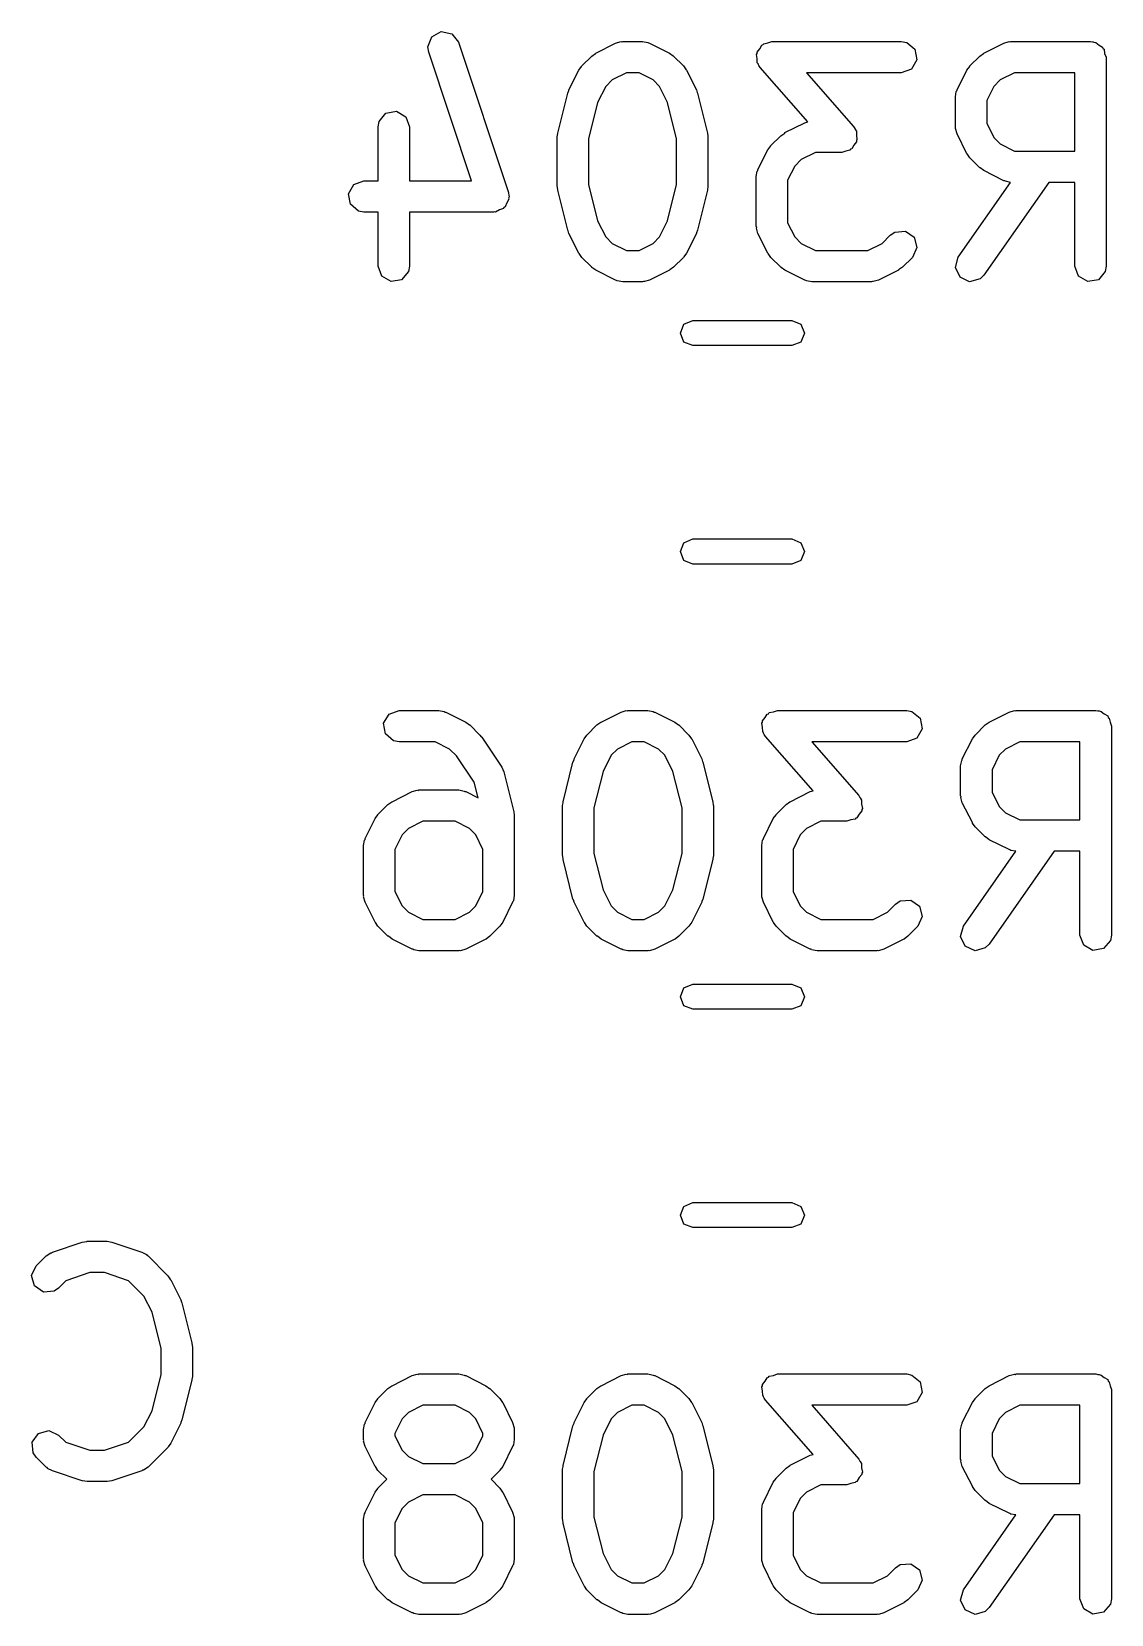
# Model space of a CAD drawing. Extents: x 109 to 192, y -153 to -42.
# Drawn here: x 182.78 to 187.95, y -111.65 to -104.08 of the extents above; entities that cross this region are included whole.
import ezdxf

# ---------------------------------------------------------------- set-up
doc = ezdxf.new("R2010")
doc.units = 0
doc.layers.add('BLACK', color=7, linetype='CONTINUOUS')

msp = doc.modelspace()

# ---------------------------------------------------------------- linework, layer by layer
at = {"layer": 'BLACK', "linetype": 'CONTINUOUS'}
for p, q in [((184.677, -104.152), (184.696, -104.105)), ((184.696, -104.105), (184.741, -104.08)), ((184.741, -104.08), (184.791, -104.09)), ((184.791, -104.09), (184.823, -104.131)), ((184.681, -104.178), (184.677, -104.152)), ((184.886, -104.794), (184.681, -104.178)), ((184.823, -104.131), (185.061, -104.845)), ((185.461, -104.197), (185.479, -104.184)), ((185.479, -104.184), (185.48, -104.183)), ((185.48, -104.183), (185.575, -104.135)), ((185.575, -104.135), (185.6, -104.127)), ((185.6, -104.127), (185.605, -104.129)), ((185.605, -104.129), (185.609, -104.127)), ((185.609, -104.127), (185.704, -104.127)), ((185.704, -104.127), (185.73, -104.132)), ((185.73, -104.132), (185.733, -104.134)), ((185.733, -104.134), (185.738, -104.135)), ((185.738, -104.135), (185.833, -104.183)), ((185.833, -104.183), (185.851, -104.196)), ((186.249, -104.189), (186.252, -104.184)), ((186.253, -104.209), (186.249, -104.189)), ((186.252, -104.178), (186.265, -104.162)), ((186.252, -104.184), (186.252, -104.178)), ((186.265, -104.162), (186.275, -104.145)), ((186.275, -104.145), (186.281, -104.142)), ((186.281, -104.142), (186.284, -104.138)), ((186.284, -104.138), (186.304, -104.134)), ((186.304, -104.134), (186.323, -104.127)), ((186.323, -104.127), (186.942, -104.127)), ((186.942, -104.127), (186.968, -104.132)), ((186.968, -104.132), (187.007, -104.164)), ((187.007, -104.164), (187.016, -104.215)), ((187.318, -104.197), (187.336, -104.184)), ((187.336, -104.184), (187.337, -104.183)), ((187.337, -104.183), (187.433, -104.135)), ((187.433, -104.135), (187.458, -104.127)), ((187.458, -104.127), (187.462, -104.129)), ((187.462, -104.129), (187.466, -104.127)), ((187.466, -104.127), (187.847, -104.127)), ((187.847, -104.127), (187.857, -104.129)), ((187.857, -104.129), (187.86, -104.128)), ((187.86, -104.128), (187.863, -104.13)), ((187.863, -104.13), (187.873, -104.132)), ((187.873, -104.132), (187.888, -104.144)), ((187.888, -104.144), (187.905, -104.154)), ((187.905, -104.154), (187.907, -104.16)), ((187.907, -104.16), (187.912, -104.164)), ((187.912, -104.164), (187.915, -104.184)), ((187.915, -104.184), (187.922, -104.202)), ((185.351, -104.359), (185.399, -104.264)), ((185.399, -104.264), (185.412, -104.246)), ((185.412, -104.246), (185.413, -104.244)), ((185.413, -104.244), (185.461, -104.197)), ((185.851, -104.196), (185.852, -104.197)), ((185.852, -104.197), (185.9, -104.244)), ((185.9, -104.244), (185.913, -104.263)), ((185.913, -104.263), (185.914, -104.264)), ((185.914, -104.264), (185.962, -104.359)), ((186.253, -104.229), (186.253, -104.209)), ((186.258, -104.236), (186.253, -104.229)), ((186.258, -104.239), (186.258, -104.236)), ((186.261, -104.242), (186.258, -104.239)), ((186.267, -104.251), (186.261, -104.242)), ((186.495, -104.512), (186.267, -104.251)), ((186.991, -104.259), (186.942, -104.277)), ((187.016, -104.215), (186.991, -104.259)), ((187.209, -104.359), (187.256, -104.264)), ((187.256, -104.264), (187.27, -104.246)), ((187.27, -104.244), (187.318, -104.197)), ((187.27, -104.246), (187.27, -104.244)), ((187.922, -104.202), (187.922, -105.202)), ((185.528, -104.342), (185.489, -104.419)), ((185.558, -104.311), (185.528, -104.342)), ((185.627, -104.277), (185.558, -104.311)), ((185.687, -104.277), (185.627, -104.277)), ((185.755, -104.311), (185.687, -104.277)), ((185.785, -104.342), (185.755, -104.311)), ((185.824, -104.419), (185.785, -104.342)), ((186.942, -104.277), (186.489, -104.277)), ((186.489, -104.277), (186.713, -104.534)), ((187.385, -104.342), (187.351, -104.41)), ((187.415, -104.311), (187.385, -104.342)), ((187.484, -104.277), (187.415, -104.311)), ((187.772, -104.277), (187.484, -104.277)), ((187.772, -104.651), (187.772, -104.277)), ((185.298, -104.565), (185.346, -104.374)), ((185.346, -104.374), (185.351, -104.362)), ((185.351, -104.362), (185.351, -104.359)), ((185.962, -104.359), (185.965, -104.371)), ((185.965, -104.371), (185.967, -104.374)), ((185.967, -104.374), (186.015, -104.565)), ((187.201, -104.392), (187.205, -104.367)), ((187.201, -104.535), (187.201, -104.392)), ((187.205, -104.367), (187.208, -104.363)), ((187.208, -104.363), (187.209, -104.359)), ((187.351, -104.41), (187.351, -104.518)), ((184.443, -104.51), (184.476, -104.47)), ((184.476, -104.47), (184.527, -104.461)), ((184.527, -104.461), (184.571, -104.487)), ((184.571, -104.487), (184.589, -104.535)), ((185.489, -104.419), (185.446, -104.592)), ((185.867, -104.592), (185.824, -104.419)), ((184.439, -104.535), (184.443, -104.51)), ((184.439, -104.794), (184.439, -104.535)), ((184.589, -104.535), (184.589, -104.794)), ((185.296, -104.583), (185.298, -104.568)), ((185.298, -104.568), (185.298, -104.565)), ((186.015, -104.565), (186.016, -104.58)), ((186.365, -104.578), (186.384, -104.565)), ((186.384, -104.565), (186.385, -104.563)), ((186.385, -104.563), (186.48, -104.516)), ((186.48, -104.516), (186.495, -104.512)), ((186.713, -104.534), (186.719, -104.543)), ((186.719, -104.543), (186.722, -104.545)), ((186.722, -104.545), (186.722, -104.548)), ((186.722, -104.548), (186.727, -104.556)), ((186.727, -104.556), (186.727, -104.576)), ((187.202, -104.54), (187.201, -104.535)), ((187.201, -104.544), (187.202, -104.54)), ((187.209, -104.569), (187.201, -104.544)), ((187.256, -104.664), (187.209, -104.569)), ((187.351, -104.518), (187.385, -104.586)), ((185.296, -104.821), (185.296, -104.583)), ((185.446, -104.592), (185.446, -104.812)), ((185.867, -104.812), (185.867, -104.592)), ((186.016, -104.58), (186.017, -104.583)), ((186.017, -104.583), (186.017, -104.821)), ((186.256, -104.74), (186.304, -104.645)), ((186.304, -104.645), (186.317, -104.627)), ((186.317, -104.627), (186.318, -104.625)), ((186.318, -104.625), (186.365, -104.578)), ((186.699, -104.642), (186.695, -104.647)), ((186.705, -104.64), (186.699, -104.642)), ((186.715, -104.623), (186.705, -104.64)), ((186.728, -104.607), (186.715, -104.623)), ((186.727, -104.576), (186.73, -104.596)), ((186.73, -104.596), (186.727, -104.601)), ((186.727, -104.601), (186.728, -104.607)), ((187.385, -104.586), (187.415, -104.617)), ((187.415, -104.617), (187.484, -104.651)), ((186.463, -104.692), (186.433, -104.723)), ((186.531, -104.658), (186.463, -104.692)), ((186.657, -104.658), (186.531, -104.658)), ((186.676, -104.651), (186.657, -104.658)), ((186.695, -104.647), (186.676, -104.651)), ((187.257, -104.665), (187.256, -104.664)), ((187.27, -104.684), (187.257, -104.665)), ((187.318, -104.731), (187.27, -104.684)), ((187.484, -104.651), (187.772, -104.651)), ((184.323, -104.811), (184.371, -104.794)), ((184.371, -104.794), (184.439, -104.794)), ((184.589, -104.794), (184.886, -104.794)), ((186.248, -104.773), (186.253, -104.748)), ((186.248, -105.012), (186.248, -104.773)), ((186.253, -104.748), (186.256, -104.744)), ((186.256, -104.744), (186.256, -104.74)), ((186.433, -104.723), (186.398, -104.791)), ((186.398, -104.791), (186.398, -104.994)), ((187.319, -104.732), (187.318, -104.731)), ((187.337, -104.745), (187.319, -104.732)), ((187.433, -104.793), (187.337, -104.745)), ((187.437, -104.793), (187.433, -104.793)), ((187.44, -104.796), (187.437, -104.793)), ((187.465, -104.801), (187.44, -104.796)), ((184.297, -104.856), (184.323, -104.811)), ((184.306, -104.906), (184.297, -104.856)), ((185.061, -104.845), (185.065, -104.871)), ((185.065, -104.871), (185.063, -104.876)), ((185.297, -104.824), (185.296, -104.821)), ((185.298, -104.839), (185.297, -104.824)), ((185.346, -105.03), (185.298, -104.839)), ((185.446, -104.812), (185.489, -104.985)), ((185.824, -104.985), (185.867, -104.812)), ((186.015, -104.839), (185.967, -105.03)), ((186.017, -104.821), (186.015, -104.836)), ((186.015, -104.836), (186.015, -104.839)), ((187.214, -105.159), (187.465, -104.801)), ((187.648, -104.801), (187.337, -105.245)), ((187.772, -104.801), (187.648, -104.801)), ((187.772, -105.202), (187.772, -104.801)), ((184.345, -104.939), (184.306, -104.906)), ((184.371, -104.944), (184.345, -104.939)), ((184.439, -104.944), (184.371, -104.944)), ((184.439, -105.202), (184.439, -104.944)), ((184.99, -104.944), (184.589, -104.944)), ((184.589, -104.944), (184.589, -105.202)), ((184.995, -104.942), (184.99, -104.944)), ((185.001, -104.943), (184.995, -104.942)), ((185.019, -104.933), (185.001, -104.943)), ((185.038, -104.926), (185.019, -104.933)), ((185.041, -104.921), (185.038, -104.926)), ((185.046, -104.918), (185.041, -104.921)), ((185.054, -104.899), (185.046, -104.918)), ((185.064, -104.882), (185.054, -104.899)), ((185.063, -104.876), (185.064, -104.882)), ((185.489, -104.985), (185.528, -105.062)), ((185.785, -105.062), (185.824, -104.985)), ((186.25, -105.016), (186.248, -105.012)), ((186.249, -105.02), (186.25, -105.016)), ((186.256, -105.045), (186.249, -105.02)), ((186.398, -104.994), (186.433, -105.062)), ((185.348, -105.033), (185.346, -105.03)), ((185.351, -105.045), (185.348, -105.033)), ((185.399, -105.14), (185.351, -105.045)), ((185.528, -105.062), (185.558, -105.093)), ((185.558, -105.093), (185.627, -105.127)), ((185.687, -105.127), (185.755, -105.093)), ((185.755, -105.093), (185.785, -105.062)), ((185.962, -105.045), (185.914, -105.14)), ((185.967, -105.03), (185.962, -105.042)), ((185.962, -105.042), (185.962, -105.045)), ((186.304, -105.14), (186.256, -105.045)), ((186.433, -105.062), (186.463, -105.093)), ((186.463, -105.093), (186.531, -105.127)), ((186.782, -105.127), (186.85, -105.093)), ((186.85, -105.093), (186.889, -105.054)), ((186.889, -105.054), (186.911, -105.039)), ((186.911, -105.039), (186.962, -105.034)), ((186.962, -105.034), (187.004, -105.064)), ((187.004, -105.064), (187.017, -105.113)), ((185.4, -105.141), (185.399, -105.14)), ((185.413, -105.16), (185.4, -105.141)), ((185.461, -105.207), (185.413, -105.16)), ((185.627, -105.127), (185.687, -105.127)), ((185.9, -105.16), (185.852, -105.207)), ((185.901, -105.158), (185.9, -105.16)), ((185.914, -105.14), (185.901, -105.158)), ((186.305, -105.141), (186.304, -105.14)), ((186.318, -105.16), (186.305, -105.141)), ((186.365, -105.207), (186.318, -105.16)), ((186.531, -105.127), (186.782, -105.127)), ((186.995, -105.16), (186.948, -105.207)), ((187.017, -105.113), (186.995, -105.16)), ((187.201, -105.209), (187.214, -105.159)), ((184.456, -105.25), (184.439, -105.202)), ((184.501, -105.276), (184.456, -105.25)), ((184.584, -105.228), (184.551, -105.267)), ((184.589, -105.202), (184.584, -105.228)), ((185.462, -105.208), (185.461, -105.207)), ((185.48, -105.221), (185.462, -105.208)), ((185.575, -105.269), (185.48, -105.221)), ((185.833, -105.221), (185.738, -105.269)), ((185.834, -105.22), (185.833, -105.221)), ((185.852, -105.207), (185.834, -105.22)), ((186.367, -105.208), (186.365, -105.207)), ((186.385, -105.221), (186.367, -105.208)), ((186.48, -105.269), (186.385, -105.221)), ((186.928, -105.221), (186.833, -105.269)), ((186.929, -105.22), (186.928, -105.221)), ((186.948, -105.207), (186.929, -105.22)), ((187.223, -105.255), (187.201, -105.209)), ((187.337, -105.245), (187.319, -105.263)), ((187.79, -105.25), (187.772, -105.202)), ((187.834, -105.276), (187.79, -105.25)), ((187.918, -105.228), (187.885, -105.267)), ((187.922, -105.202), (187.918, -105.228)), ((184.551, -105.267), (184.501, -105.276)), ((185.58, -105.27), (185.575, -105.269)), ((185.583, -105.272), (185.58, -105.27)), ((185.609, -105.277), (185.583, -105.272)), ((185.704, -105.277), (185.609, -105.277)), ((185.708, -105.275), (185.704, -105.277)), ((185.713, -105.276), (185.708, -105.275)), ((185.738, -105.269), (185.713, -105.276)), ((186.485, -105.27), (186.48, -105.269)), ((186.488, -105.272), (186.485, -105.27)), ((186.514, -105.277), (186.488, -105.272)), ((186.799, -105.277), (186.514, -105.277)), ((186.804, -105.275), (186.799, -105.277)), ((186.808, -105.276), (186.804, -105.275)), ((186.833, -105.269), (186.808, -105.276)), ((187.269, -105.277), (187.223, -105.255)), ((187.319, -105.263), (187.269, -105.277)), ((187.885, -105.267), (187.834, -105.276)), ((185.902, -105.48), (185.945, -105.462)), ((185.945, -105.462), (186.419, -105.462)), ((186.419, -105.462), (186.462, -105.48)), ((185.885, -105.522), (185.902, -105.48)), ((185.902, -105.565), (185.885, -105.522)), ((186.462, -105.48), (186.479, -105.522)), ((186.479, -105.522), (186.462, -105.565)), ((185.945, -105.582), (185.902, -105.565)), ((186.419, -105.582), (185.945, -105.582)), ((186.462, -105.565), (186.419, -105.582)), ((185.885, -106.567), (185.902, -106.525)), ((185.902, -106.525), (185.945, -106.507)), ((185.945, -106.507), (186.419, -106.507)), ((186.419, -106.507), (186.462, -106.525)), ((186.462, -106.525), (186.479, -106.567)), ((185.902, -106.61), (185.885, -106.567)), ((185.945, -106.627), (185.902, -106.61)), ((186.462, -106.61), (186.419, -106.627)), ((186.479, -106.567), (186.462, -106.61)), ((186.419, -106.627), (185.945, -106.627)), ((184.465, -107.389), (184.491, -107.345)), ((184.491, -107.345), (184.539, -107.327)), ((184.539, -107.327), (184.73, -107.327)), ((184.73, -107.327), (184.755, -107.332)), ((184.755, -107.332), (184.759, -107.335)), ((184.759, -107.335), (184.763, -107.335)), ((184.763, -107.335), (184.858, -107.383)), ((185.506, -107.383), (185.601, -107.335)), ((185.601, -107.335), (185.626, -107.328)), ((185.626, -107.328), (185.63, -107.329)), ((185.63, -107.329), (185.634, -107.327)), ((185.634, -107.327), (185.73, -107.327)), ((185.73, -107.327), (185.755, -107.332)), ((185.755, -107.332), (185.759, -107.335)), ((185.759, -107.335), (185.763, -107.335)), ((185.763, -107.335), (185.858, -107.383)), ((186.278, -107.378), (186.29, -107.362)), ((186.29, -107.362), (186.3, -107.345)), ((186.3, -107.345), (186.306, -107.343)), ((186.306, -107.343), (186.31, -107.338)), ((186.31, -107.338), (186.33, -107.334)), ((186.33, -107.334), (186.349, -107.327)), ((186.349, -107.327), (186.968, -107.327)), ((186.968, -107.327), (186.993, -107.332)), ((186.993, -107.332), (187.033, -107.365)), ((187.033, -107.365), (187.042, -107.415)), ((187.363, -107.383), (187.458, -107.335)), ((187.458, -107.335), (187.483, -107.328)), ((187.483, -107.328), (187.487, -107.329)), ((187.487, -107.329), (187.492, -107.327)), ((187.492, -107.327), (187.872, -107.327)), ((187.872, -107.327), (187.882, -107.329)), ((187.882, -107.329), (187.885, -107.329)), ((187.885, -107.329), (187.888, -107.33)), ((187.888, -107.33), (187.898, -107.332)), ((187.898, -107.332), (187.913, -107.344)), ((187.913, -107.344), (187.93, -107.354)), ((187.93, -107.354), (187.932, -107.361)), ((187.932, -107.361), (187.937, -107.365)), ((187.937, -107.365), (187.941, -107.384)), ((184.474, -107.44), (184.465, -107.389)), ((184.513, -107.473), (184.474, -107.44)), ((184.858, -107.383), (184.876, -107.396)), ((184.876, -107.396), (184.878, -107.397)), ((184.878, -107.397), (184.926, -107.445)), ((184.926, -107.445), (184.932, -107.454)), ((185.424, -107.464), (185.438, -107.446)), ((185.438, -107.445), (185.486, -107.397)), ((185.438, -107.446), (185.438, -107.445)), ((185.486, -107.397), (185.504, -107.384)), ((185.504, -107.384), (185.506, -107.383)), ((185.858, -107.383), (185.876, -107.396)), ((185.876, -107.396), (185.878, -107.397)), ((185.878, -107.397), (185.926, -107.445)), ((185.926, -107.445), (185.938, -107.463)), ((186.275, -107.389), (186.278, -107.384)), ((186.278, -107.409), (186.275, -107.389)), ((186.278, -107.384), (186.278, -107.378)), ((186.279, -107.429), (186.278, -107.409)), ((186.283, -107.437), (186.279, -107.429)), ((186.284, -107.44), (186.283, -107.437)), ((186.286, -107.442), (186.284, -107.44)), ((186.292, -107.452), (186.286, -107.442)), ((187.042, -107.415), (187.016, -107.46)), ((187.282, -107.464), (187.295, -107.446)), ((187.295, -107.446), (187.296, -107.445)), ((187.296, -107.445), (187.343, -107.397)), ((187.343, -107.397), (187.362, -107.384)), ((187.362, -107.384), (187.363, -107.383)), ((187.941, -107.384), (187.947, -107.402)), ((187.947, -107.402), (187.947, -108.402)), ((184.539, -107.477), (184.513, -107.473)), ((184.712, -107.477), (184.539, -107.477)), ((184.78, -107.512), (184.712, -107.477)), ((184.814, -107.545), (184.78, -107.512)), ((184.932, -107.454), (184.935, -107.456)), ((184.935, -107.456), (185.03, -107.599)), ((185.377, -107.559), (185.424, -107.464)), ((185.584, -107.512), (185.553, -107.542)), ((185.652, -107.477), (185.584, -107.512)), ((185.712, -107.477), (185.652, -107.477)), ((185.78, -107.512), (185.712, -107.477)), ((185.811, -107.542), (185.78, -107.512)), ((185.938, -107.463), (185.94, -107.464)), ((185.94, -107.464), (185.987, -107.559)), ((186.52, -107.712), (186.292, -107.452)), ((186.968, -107.477), (186.514, -107.477)), ((186.514, -107.477), (186.738, -107.734)), ((187.016, -107.46), (186.968, -107.477)), ((187.234, -107.559), (187.282, -107.464)), ((187.441, -107.512), (187.41, -107.542)), ((187.509, -107.477), (187.441, -107.512)), ((187.797, -107.477), (187.509, -107.477)), ((187.797, -107.851), (187.797, -107.477)), ((184.898, -107.671), (184.814, -107.545)), ((185.324, -107.765), (185.371, -107.575)), ((185.371, -107.575), (185.376, -107.563)), ((185.376, -107.563), (185.377, -107.559)), ((185.553, -107.542), (185.515, -107.619)), ((185.849, -107.619), (185.811, -107.542)), ((185.987, -107.559), (185.991, -107.572)), ((185.991, -107.572), (185.993, -107.575)), ((185.993, -107.575), (186.04, -107.765)), ((187.226, -107.593), (187.231, -107.567)), ((187.226, -107.736), (187.226, -107.593)), ((187.231, -107.567), (187.233, -107.564)), ((187.233, -107.564), (187.234, -107.559)), ((187.41, -107.542), (187.376, -107.611)), ((184.917, -107.745), (184.898, -107.671)), ((185.03, -107.599), (185.04, -107.622)), ((185.04, -107.622), (185.04, -107.622)), ((185.04, -107.622), (185.088, -107.813)), ((185.515, -107.619), (185.471, -107.793)), ((185.893, -107.793), (185.849, -107.619)), ((187.376, -107.611), (187.376, -107.718)), ((184.506, -107.764), (184.601, -107.716)), ((184.601, -107.716), (184.626, -107.709)), ((184.626, -107.709), (184.63, -107.71)), ((184.63, -107.71), (184.634, -107.708)), ((184.634, -107.708), (184.825, -107.708)), ((184.825, -107.708), (184.851, -107.713)), ((184.851, -107.713), (184.854, -107.716)), ((184.854, -107.716), (184.858, -107.716)), ((184.858, -107.716), (184.917, -107.745)), ((186.41, -107.764), (186.506, -107.716)), ((186.506, -107.716), (186.52, -107.712)), ((186.738, -107.734), (186.744, -107.744)), ((186.744, -107.744), (186.747, -107.746)), ((186.747, -107.746), (186.747, -107.749)), ((186.747, -107.749), (186.752, -107.756)), ((187.228, -107.74), (187.226, -107.736)), ((187.227, -107.744), (187.228, -107.74)), ((187.234, -107.769), (187.227, -107.744)), ((187.376, -107.718), (187.41, -107.787)), ((184.438, -107.826), (184.486, -107.778)), ((184.486, -107.778), (184.504, -107.765)), ((184.504, -107.765), (184.506, -107.764)), ((185.088, -107.813), (185.089, -107.828)), ((185.321, -107.783), (185.324, -107.769)), ((185.321, -108.021), (185.321, -107.783)), ((185.324, -107.769), (185.324, -107.765)), ((185.471, -107.793), (185.471, -108.012)), ((185.893, -108.012), (185.893, -107.793)), ((186.04, -107.765), (186.042, -107.78)), ((186.042, -107.78), (186.043, -107.783)), ((186.043, -107.783), (186.043, -108.021)), ((186.343, -107.826), (186.391, -107.778)), ((186.391, -107.778), (186.409, -107.765)), ((186.409, -107.765), (186.41, -107.764)), ((186.74, -107.823), (186.73, -107.841)), ((186.753, -107.808), (186.74, -107.823)), ((186.752, -107.756), (186.752, -107.776)), ((186.752, -107.776), (186.756, -107.796)), ((186.756, -107.796), (186.753, -107.802)), ((186.753, -107.802), (186.753, -107.808)), ((187.282, -107.864), (187.234, -107.769)), ((187.41, -107.787), (187.441, -107.817)), ((187.441, -107.817), (187.509, -107.851)), ((184.377, -107.94), (184.424, -107.845)), ((184.424, -107.845), (184.438, -107.827)), ((184.438, -107.827), (184.438, -107.826)), ((184.584, -107.893), (184.553, -107.923)), ((184.652, -107.858), (184.584, -107.893)), ((184.807, -107.858), (184.652, -107.858)), ((184.876, -107.893), (184.807, -107.858)), ((184.906, -107.923), (184.876, -107.893)), ((185.089, -107.828), (185.09, -107.831)), ((185.09, -107.831), (185.09, -108.212)), ((186.282, -107.94), (186.329, -107.845)), ((186.329, -107.845), (186.343, -107.827)), ((186.343, -107.827), (186.343, -107.826)), ((186.488, -107.893), (186.458, -107.923)), ((186.557, -107.858), (186.488, -107.893)), ((186.682, -107.858), (186.557, -107.858)), ((186.701, -107.851), (186.682, -107.858)), ((186.721, -107.847), (186.701, -107.851)), ((186.725, -107.843), (186.721, -107.847)), ((186.73, -107.841), (186.725, -107.843)), ((187.283, -107.866), (187.282, -107.864)), ((187.296, -107.884), (187.283, -107.866)), ((187.343, -107.932), (187.296, -107.884)), ((187.509, -107.851), (187.797, -107.851)), ((184.369, -107.974), (184.373, -107.948)), ((184.369, -108.212), (184.369, -107.974)), ((184.373, -107.948), (184.376, -107.945)), ((184.376, -107.945), (184.377, -107.94)), ((184.553, -107.923), (184.519, -107.992)), ((184.94, -107.992), (184.906, -107.923)), ((186.274, -107.974), (186.278, -107.948)), ((186.274, -108.212), (186.274, -107.974)), ((186.278, -107.948), (186.281, -107.945)), ((186.281, -107.945), (186.282, -107.94)), ((186.458, -107.923), (186.424, -107.992)), ((187.345, -107.932), (187.343, -107.932)), ((187.363, -107.946), (187.345, -107.932)), ((187.458, -107.993), (187.363, -107.946)), ((184.519, -107.992), (184.519, -108.194)), ((184.94, -108.194), (184.94, -107.992)), ((185.322, -108.025), (185.321, -108.021)), ((185.324, -108.04), (185.322, -108.025)), ((185.371, -108.23), (185.324, -108.04)), ((185.471, -108.012), (185.515, -108.186)), ((185.849, -108.186), (185.893, -108.012)), ((186.04, -108.04), (185.993, -108.23)), ((186.043, -108.021), (186.04, -108.036)), ((186.04, -108.036), (186.04, -108.04)), ((186.424, -107.992), (186.424, -108.194)), ((187.24, -108.359), (187.49, -108.001)), ((187.673, -108.001), (187.362, -108.445)), ((187.462, -107.994), (187.458, -107.993)), ((187.466, -107.997), (187.462, -107.994)), ((187.49, -108.001), (187.466, -107.997)), ((187.797, -108.001), (187.673, -108.001)), ((187.797, -108.402), (187.797, -108.001)), ((184.519, -108.194), (184.553, -108.263)), ((184.906, -108.263), (184.94, -108.194)), ((185.515, -108.186), (185.553, -108.263)), ((185.811, -108.263), (185.849, -108.186)), ((186.424, -108.194), (186.458, -108.263)), ((184.37, -108.216), (184.369, -108.212)), ((184.369, -108.22), (184.37, -108.216)), ((184.377, -108.245), (184.369, -108.22)), ((184.424, -108.341), (184.377, -108.245)), ((184.553, -108.263), (184.584, -108.293)), ((184.876, -108.293), (184.906, -108.263)), ((185.082, -108.245), (185.035, -108.341)), ((185.083, -108.241), (185.082, -108.245)), ((185.086, -108.238), (185.083, -108.241)), ((185.09, -108.212), (185.086, -108.238)), ((185.373, -108.233), (185.371, -108.23)), ((185.377, -108.245), (185.373, -108.233)), ((185.424, -108.341), (185.377, -108.245)), ((185.553, -108.263), (185.584, -108.293)), ((185.78, -108.293), (185.811, -108.263)), ((185.987, -108.245), (185.94, -108.341)), ((185.988, -108.242), (185.987, -108.245)), ((185.993, -108.23), (185.988, -108.242)), ((186.275, -108.216), (186.274, -108.212)), ((186.274, -108.22), (186.275, -108.216)), ((186.282, -108.245), (186.274, -108.22)), ((186.329, -108.341), (186.282, -108.245)), ((186.458, -108.263), (186.488, -108.293)), ((186.876, -108.293), (186.915, -108.254)), ((186.915, -108.254), (186.936, -108.239)), ((186.936, -108.239), (186.987, -108.235)), ((186.987, -108.235), (187.029, -108.264)), ((187.029, -108.264), (187.042, -108.314)), ((184.426, -108.342), (184.424, -108.341)), ((184.438, -108.36), (184.426, -108.342)), ((184.584, -108.293), (184.652, -108.327)), ((184.652, -108.327), (184.807, -108.327)), ((184.807, -108.327), (184.876, -108.293)), ((185.035, -108.341), (185.021, -108.359)), ((185.426, -108.342), (185.424, -108.341)), ((185.438, -108.36), (185.426, -108.342)), ((185.584, -108.293), (185.652, -108.327)), ((185.652, -108.327), (185.712, -108.327)), ((185.712, -108.327), (185.78, -108.293)), ((185.94, -108.341), (185.926, -108.359)), ((186.33, -108.342), (186.329, -108.341)), ((186.343, -108.36), (186.33, -108.342)), ((186.488, -108.293), (186.557, -108.327)), ((186.557, -108.327), (186.807, -108.327)), ((186.807, -108.327), (186.876, -108.293)), ((187.042, -108.314), (187.021, -108.36)), ((184.486, -108.408), (184.438, -108.36)), ((184.488, -108.408), (184.486, -108.408)), ((184.506, -108.422), (184.488, -108.408)), ((184.601, -108.469), (184.506, -108.422)), ((184.954, -108.422), (184.858, -108.469)), ((184.955, -108.421), (184.954, -108.422)), ((184.973, -108.408), (184.955, -108.421)), ((185.021, -108.36), (184.973, -108.408)), ((185.021, -108.359), (185.021, -108.36)), ((185.486, -108.408), (185.438, -108.36)), ((185.488, -108.408), (185.486, -108.408)), ((185.506, -108.422), (185.488, -108.408)), ((185.601, -108.469), (185.506, -108.422)), ((185.858, -108.422), (185.763, -108.469)), ((185.86, -108.421), (185.858, -108.422)), ((185.878, -108.408), (185.86, -108.421)), ((185.926, -108.36), (185.878, -108.408)), ((185.926, -108.359), (185.926, -108.36)), ((186.391, -108.408), (186.343, -108.36)), ((186.392, -108.408), (186.391, -108.408)), ((186.41, -108.422), (186.392, -108.408)), ((186.506, -108.469), (186.41, -108.422)), ((186.954, -108.422), (186.858, -108.469)), ((186.955, -108.421), (186.954, -108.422)), ((186.973, -108.408), (186.955, -108.421)), ((187.021, -108.36), (186.973, -108.408)), ((187.226, -108.409), (187.24, -108.359)), ((187.248, -108.455), (187.226, -108.409)), ((187.815, -108.451), (187.797, -108.402)), ((187.943, -108.428), (187.91, -108.467)), ((187.947, -108.402), (187.943, -108.428)), ((184.605, -108.47), (184.601, -108.469)), ((184.609, -108.473), (184.605, -108.47)), ((184.634, -108.477), (184.609, -108.473)), ((184.825, -108.477), (184.634, -108.477)), ((184.829, -108.476), (184.825, -108.477)), ((184.833, -108.477), (184.829, -108.476)), ((184.858, -108.469), (184.833, -108.477)), ((185.605, -108.47), (185.601, -108.469)), ((185.609, -108.473), (185.605, -108.47)), ((185.634, -108.477), (185.609, -108.473)), ((185.73, -108.477), (185.634, -108.477)), ((185.734, -108.476), (185.73, -108.477)), ((185.738, -108.477), (185.734, -108.476)), ((185.763, -108.469), (185.738, -108.477)), ((186.51, -108.47), (186.506, -108.469)), ((186.513, -108.473), (186.51, -108.47)), ((186.539, -108.477), (186.513, -108.473)), ((186.825, -108.477), (186.539, -108.477)), ((186.829, -108.476), (186.825, -108.477)), ((186.833, -108.477), (186.829, -108.476)), ((186.858, -108.469), (186.833, -108.477)), ((187.295, -108.477), (187.248, -108.455)), ((187.344, -108.464), (187.295, -108.477)), ((187.362, -108.445), (187.344, -108.464)), ((187.859, -108.476), (187.815, -108.451)), ((187.91, -108.467), (187.859, -108.476)), ((185.885, -108.697), (185.902, -108.655)), ((185.902, -108.655), (185.945, -108.637)), ((185.945, -108.637), (186.419, -108.637)), ((186.419, -108.637), (186.462, -108.655)), ((186.462, -108.655), (186.479, -108.697)), ((185.902, -108.74), (185.885, -108.697)), ((186.479, -108.697), (186.462, -108.74)), ((185.945, -108.757), (185.902, -108.74)), ((186.419, -108.757), (185.945, -108.757)), ((186.462, -108.74), (186.419, -108.757)), ((185.885, -109.742), (185.902, -109.7)), ((185.902, -109.7), (185.945, -109.682)), ((185.945, -109.682), (186.419, -109.682)), ((186.419, -109.682), (186.462, -109.7)), ((186.462, -109.7), (186.479, -109.742)), ((185.902, -109.785), (185.885, -109.742)), ((185.945, -109.802), (185.902, -109.785)), ((186.462, -109.785), (186.419, -109.802)), ((186.479, -109.742), (186.462, -109.785)), ((183.023, -109.871), (183.045, -109.868)), ((183.045, -109.868), (183.047, -109.867)), ((183.047, -109.867), (183.142, -109.867)), ((183.142, -109.867), (183.164, -109.871)), ((186.419, -109.802), (185.945, -109.802)), ((182.803, -109.985), (182.851, -109.937)), ((182.851, -109.937), (182.872, -109.922)), ((182.872, -109.922), (182.876, -109.922)), ((182.876, -109.922), (182.88, -109.919)), ((182.88, -109.919), (183.023, -109.871)), ((183.164, -109.871), (183.165, -109.871)), ((183.165, -109.871), (183.308, -109.919)), ((183.308, -109.919), (183.331, -109.931)), ((183.331, -109.931), (183.334, -109.935)), ((183.334, -109.935), (183.338, -109.937)), ((183.338, -109.937), (183.433, -110.032)), ((182.781, -110.031), (182.803, -109.985)), ((183.059, -110.017), (182.944, -110.056)), ((183.13, -110.017), (183.059, -110.017)), ((183.244, -110.056), (183.13, -110.017)), ((182.795, -110.081), (182.781, -110.031)), ((182.837, -110.11), (182.795, -110.081)), ((182.909, -110.091), (182.888, -110.106)), ((182.944, -110.056), (182.909, -110.091)), ((183.318, -110.13), (183.244, -110.056)), ((183.433, -110.032), (183.446, -110.051)), ((183.446, -110.051), (183.447, -110.052)), ((183.447, -110.052), (183.495, -110.147)), ((182.888, -110.106), (182.837, -110.11)), ((183.357, -110.207), (183.318, -110.13)), ((183.495, -110.147), (183.498, -110.159)), ((183.498, -110.159), (183.5, -110.162)), ((183.5, -110.162), (183.548, -110.353)), ((183.4, -110.38), (183.357, -110.207)), ((183.4, -110.505), (183.4, -110.38)), ((183.548, -110.353), (183.549, -110.368)), ((183.549, -110.368), (183.55, -110.371)), ((183.55, -110.371), (183.55, -110.514)), ((183.357, -110.678), (183.4, -110.505)), ((183.548, -110.532), (183.5, -110.722)), ((183.55, -110.514), (183.547, -110.529)), ((183.547, -110.529), (183.548, -110.532)), ((184.506, -110.558), (184.601, -110.51)), ((184.601, -110.51), (184.626, -110.503)), ((184.626, -110.503), (184.63, -110.504)), ((184.63, -110.504), (184.634, -110.502)), ((184.634, -110.502), (184.825, -110.502)), ((184.825, -110.502), (184.851, -110.507)), ((184.851, -110.507), (184.854, -110.51)), ((184.854, -110.51), (184.858, -110.51)), ((184.858, -110.51), (184.954, -110.558)), ((185.506, -110.558), (185.601, -110.51)), ((185.601, -110.51), (185.626, -110.503)), ((185.626, -110.503), (185.63, -110.504)), ((185.63, -110.504), (185.634, -110.502)), ((185.634, -110.502), (185.73, -110.502)), ((185.73, -110.502), (185.755, -110.507)), ((185.755, -110.507), (185.759, -110.51)), ((185.759, -110.51), (185.763, -110.51)), ((185.763, -110.51), (185.858, -110.558)), ((186.278, -110.553), (186.29, -110.537)), ((186.29, -110.537), (186.3, -110.52)), ((186.3, -110.52), (186.306, -110.518)), ((186.306, -110.518), (186.31, -110.513)), ((186.31, -110.513), (186.33, -110.509)), ((186.33, -110.509), (186.349, -110.502)), ((186.349, -110.502), (186.968, -110.502)), ((186.968, -110.502), (186.993, -110.507)), ((186.993, -110.507), (187.033, -110.54)), ((187.033, -110.54), (187.042, -110.59)), ((187.363, -110.558), (187.458, -110.51)), ((187.458, -110.51), (187.483, -110.503)), ((187.483, -110.503), (187.487, -110.504)), ((187.487, -110.504), (187.492, -110.502)), ((187.492, -110.502), (187.872, -110.502)), ((187.872, -110.502), (187.882, -110.504)), ((187.882, -110.504), (187.885, -110.504)), ((187.885, -110.504), (187.888, -110.505)), ((187.888, -110.505), (187.898, -110.507)), ((187.898, -110.507), (187.913, -110.519)), ((187.913, -110.519), (187.93, -110.529)), ((187.93, -110.529), (187.932, -110.536)), ((187.932, -110.536), (187.937, -110.54)), ((187.937, -110.54), (187.941, -110.559)), ((184.424, -110.639), (184.438, -110.621)), ((184.438, -110.62), (184.486, -110.572)), ((184.438, -110.621), (184.438, -110.62)), ((184.486, -110.572), (184.504, -110.559)), ((184.504, -110.559), (184.506, -110.558)), ((184.954, -110.558), (184.972, -110.571)), ((184.972, -110.571), (184.973, -110.572)), ((184.973, -110.572), (185.021, -110.62)), ((185.021, -110.62), (185.034, -110.638)), ((185.424, -110.639), (185.438, -110.621)), ((185.438, -110.62), (185.486, -110.572)), ((185.438, -110.621), (185.438, -110.62)), ((185.486, -110.572), (185.504, -110.559)), ((185.504, -110.559), (185.506, -110.558)), ((185.858, -110.558), (185.876, -110.571)), ((185.876, -110.571), (185.878, -110.572)), ((185.878, -110.572), (185.926, -110.62)), ((185.926, -110.62), (185.938, -110.638)), ((186.275, -110.564), (186.278, -110.559)), ((186.278, -110.584), (186.275, -110.564)), ((186.278, -110.559), (186.278, -110.553)), ((186.279, -110.604), (186.278, -110.584)), ((186.283, -110.612), (186.279, -110.604)), ((186.284, -110.615), (186.283, -110.612)), ((186.286, -110.617), (186.284, -110.615)), ((186.292, -110.627), (186.286, -110.617)), ((187.042, -110.59), (187.016, -110.635)), ((187.282, -110.639), (187.295, -110.621)), ((187.295, -110.621), (187.296, -110.62)), ((187.296, -110.62), (187.343, -110.572)), ((187.343, -110.572), (187.362, -110.559)), ((187.362, -110.559), (187.363, -110.558)), ((187.941, -110.559), (187.947, -110.577)), ((187.947, -110.577), (187.947, -111.577)), ((183.318, -110.755), (183.357, -110.678)), ((184.377, -110.734), (184.424, -110.639)), ((184.584, -110.687), (184.553, -110.717)), ((184.652, -110.652), (184.584, -110.687)), ((184.807, -110.652), (184.652, -110.652)), ((184.876, -110.687), (184.807, -110.652)), ((184.906, -110.717), (184.876, -110.687)), ((185.034, -110.638), (185.035, -110.639)), ((185.035, -110.639), (185.082, -110.734)), ((185.377, -110.734), (185.424, -110.639)), ((185.584, -110.687), (185.553, -110.717)), ((185.652, -110.652), (185.584, -110.687)), ((185.712, -110.652), (185.652, -110.652)), ((185.78, -110.687), (185.712, -110.652)), ((185.811, -110.717), (185.78, -110.687)), ((185.938, -110.638), (185.94, -110.639)), ((185.94, -110.639), (185.987, -110.734)), ((186.52, -110.887), (186.292, -110.627)), ((186.968, -110.652), (186.514, -110.652)), ((186.514, -110.652), (186.738, -110.909)), ((187.016, -110.635), (186.968, -110.652)), ((187.234, -110.734), (187.282, -110.639)), ((187.441, -110.687), (187.41, -110.717)), ((187.509, -110.652), (187.441, -110.687)), ((187.797, -110.652), (187.509, -110.652)), ((187.797, -111.026), (187.797, -110.652)), ((182.813, -110.786), (182.863, -110.772)), ((182.863, -110.772), (182.909, -110.794)), ((183.244, -110.829), (183.318, -110.755)), ((183.495, -110.738), (183.447, -110.833)), ((183.5, -110.722), (183.495, -110.734)), ((183.495, -110.734), (183.495, -110.738)), ((184.369, -110.768), (184.373, -110.742)), ((184.369, -110.815), (184.369, -110.768)), ((184.373, -110.742), (184.376, -110.739)), ((184.376, -110.739), (184.377, -110.734)), ((184.553, -110.717), (184.519, -110.786)), ((184.94, -110.786), (184.906, -110.717)), ((185.082, -110.734), (185.09, -110.759)), ((185.09, -110.759), (185.089, -110.764)), ((185.089, -110.764), (185.09, -110.768)), ((185.09, -110.768), (185.09, -110.815)), ((185.324, -110.94), (185.371, -110.75)), ((185.371, -110.75), (185.376, -110.738)), ((185.376, -110.738), (185.377, -110.734)), ((185.553, -110.717), (185.515, -110.794)), ((185.849, -110.794), (185.811, -110.717)), ((185.987, -110.734), (185.991, -110.747)), ((185.991, -110.747), (185.993, -110.75)), ((185.993, -110.75), (186.04, -110.94)), ((187.226, -110.768), (187.231, -110.742)), ((187.226, -110.911), (187.226, -110.768)), ((187.231, -110.742), (187.233, -110.739)), ((187.233, -110.739), (187.234, -110.734)), ((187.41, -110.717), (187.376, -110.786)), ((182.784, -110.828), (182.813, -110.786)), ((182.788, -110.879), (182.784, -110.828)), ((182.909, -110.794), (182.944, -110.829)), ((182.944, -110.829), (183.059, -110.867)), ((183.13, -110.867), (183.244, -110.829)), ((183.433, -110.853), (183.338, -110.948)), ((183.434, -110.851), (183.433, -110.853)), ((183.447, -110.833), (183.434, -110.851)), ((184.37, -110.82), (184.369, -110.815)), ((184.369, -110.824), (184.37, -110.82)), ((184.377, -110.849), (184.369, -110.824)), ((184.424, -110.944), (184.377, -110.849)), ((184.519, -110.786), (184.519, -110.798)), ((184.519, -110.798), (184.553, -110.866)), ((184.906, -110.866), (184.94, -110.798)), ((184.94, -110.798), (184.94, -110.786)), ((185.082, -110.849), (185.035, -110.944)), ((185.083, -110.845), (185.082, -110.849)), ((185.086, -110.841), (185.083, -110.845)), ((185.09, -110.815), (185.086, -110.841)), ((185.515, -110.794), (185.471, -110.968)), ((185.893, -110.968), (185.849, -110.794)), ((187.376, -110.786), (187.376, -110.893)), ((182.803, -110.9), (182.788, -110.879)), ((182.851, -110.948), (182.803, -110.9)), ((183.059, -110.867), (183.13, -110.867)), ((184.553, -110.866), (184.584, -110.897)), ((184.584, -110.897), (184.652, -110.931)), ((184.807, -110.931), (184.876, -110.897)), ((184.876, -110.897), (184.906, -110.866)), ((186.41, -110.939), (186.506, -110.891)), ((186.506, -110.891), (186.52, -110.887)), ((186.738, -110.909), (186.744, -110.919)), ((186.744, -110.919), (186.747, -110.921)), ((186.747, -110.921), (186.747, -110.924)), ((186.747, -110.924), (186.752, -110.931)), ((187.228, -110.915), (187.226, -110.911)), ((187.227, -110.919), (187.228, -110.915)), ((187.234, -110.944), (187.227, -110.919)), ((187.376, -110.893), (187.41, -110.962)), ((182.855, -110.95), (182.851, -110.948)), ((182.857, -110.954), (182.855, -110.95)), ((182.88, -110.966), (182.857, -110.954)), ((183.023, -111.014), (182.88, -110.966)), ((183.308, -110.966), (183.165, -111.014)), ((183.312, -110.963), (183.308, -110.966)), ((183.316, -110.963), (183.312, -110.963)), ((183.338, -110.948), (183.316, -110.963)), ((184.426, -110.945), (184.424, -110.944)), ((184.438, -110.964), (184.426, -110.945)), ((184.481, -111.006), (184.438, -110.964)), ((184.652, -110.931), (184.807, -110.931)), ((185.021, -110.964), (184.979, -111.006)), ((185.035, -110.944), (185.021, -110.962)), ((185.021, -110.962), (185.021, -110.964)), ((185.321, -110.958), (185.324, -110.944)), ((185.321, -111.196), (185.321, -110.958)), ((185.324, -110.944), (185.324, -110.94)), ((185.471, -110.968), (185.471, -111.187)), ((185.893, -111.187), (185.893, -110.968)), ((186.04, -110.94), (186.042, -110.955)), ((186.042, -110.955), (186.043, -110.958)), ((186.043, -110.958), (186.043, -111.196)), ((186.329, -111.02), (186.343, -111.002)), ((186.343, -111.001), (186.391, -110.953)), ((186.343, -111.002), (186.343, -111.001)), ((186.391, -110.953), (186.409, -110.94)), ((186.409, -110.94), (186.41, -110.939)), ((186.74, -110.998), (186.73, -111.016)), ((186.753, -110.983), (186.74, -110.998)), ((186.752, -110.931), (186.752, -110.951)), ((186.752, -110.951), (186.756, -110.971)), ((186.756, -110.971), (186.753, -110.977)), ((186.753, -110.977), (186.753, -110.983)), ((187.282, -111.039), (187.234, -110.944)), ((187.41, -110.962), (187.441, -110.992)), ((187.441, -110.992), (187.509, -111.026)), ((183.024, -111.013), (183.023, -111.014)), ((183.047, -111.017), (183.024, -111.013)), ((183.142, -111.017), (183.047, -111.017)), ((183.143, -111.017), (183.142, -111.017)), ((183.165, -111.014), (183.143, -111.017)), ((184.377, -111.163), (184.424, -111.068)), ((184.424, -111.068), (184.438, -111.05)), ((184.438, -111.048), (184.481, -111.006)), ((184.438, -111.05), (184.438, -111.048)), ((184.652, -111.081), (184.584, -111.115)), ((184.807, -111.081), (184.652, -111.081)), ((184.876, -111.115), (184.807, -111.081)), ((184.979, -111.006), (185.021, -111.048)), ((185.021, -111.048), (185.034, -111.067)), ((185.034, -111.067), (185.035, -111.068)), ((185.035, -111.068), (185.082, -111.163)), ((186.282, -111.115), (186.329, -111.02)), ((186.488, -111.068), (186.458, -111.098)), ((186.557, -111.033), (186.488, -111.068)), ((186.682, -111.033), (186.557, -111.033)), ((186.701, -111.026), (186.682, -111.033)), ((186.721, -111.022), (186.701, -111.026)), ((186.725, -111.018), (186.721, -111.022)), ((186.73, -111.016), (186.725, -111.018)), ((187.283, -111.041), (187.282, -111.039)), ((187.296, -111.059), (187.283, -111.041)), ((187.343, -111.107), (187.296, -111.059)), ((187.509, -111.026), (187.797, -111.026)), ((184.553, -111.146), (184.519, -111.214)), ((184.584, -111.115), (184.553, -111.146)), ((184.906, -111.146), (184.876, -111.115)), ((184.94, -111.214), (184.906, -111.146)), ((186.274, -111.149), (186.278, -111.123)), ((186.274, -111.387), (186.274, -111.149)), ((186.278, -111.123), (186.281, -111.12)), ((186.281, -111.12), (186.282, -111.115)), ((186.458, -111.098), (186.424, -111.167)), ((187.345, -111.107), (187.343, -111.107)), ((187.363, -111.121), (187.345, -111.107)), ((187.458, -111.168), (187.363, -111.121)), ((184.369, -111.196), (184.373, -111.171)), ((184.369, -111.387), (184.369, -111.196)), ((184.373, -111.171), (184.376, -111.167)), ((184.376, -111.167), (184.377, -111.163)), ((184.519, -111.214), (184.519, -111.369)), ((184.94, -111.369), (184.94, -111.214)), ((185.082, -111.163), (185.09, -111.188)), ((185.09, -111.188), (185.089, -111.192)), ((185.089, -111.192), (185.09, -111.196)), ((185.09, -111.196), (185.09, -111.387)), ((185.322, -111.2), (185.321, -111.196)), ((185.324, -111.215), (185.322, -111.2)), ((185.371, -111.405), (185.324, -111.215)), ((185.471, -111.187), (185.515, -111.361)), ((185.849, -111.361), (185.893, -111.187)), ((186.04, -111.215), (185.993, -111.405)), ((186.043, -111.196), (186.04, -111.211)), ((186.04, -111.211), (186.04, -111.215)), ((186.424, -111.167), (186.424, -111.369)), ((187.24, -111.534), (187.49, -111.176)), ((187.673, -111.176), (187.362, -111.62)), ((187.462, -111.169), (187.458, -111.168)), ((187.466, -111.172), (187.462, -111.169)), ((187.49, -111.176), (187.466, -111.172)), ((187.797, -111.176), (187.673, -111.176)), ((187.797, -111.577), (187.797, -111.176)), ((184.519, -111.369), (184.553, -111.438)), ((184.906, -111.438), (184.94, -111.369)), ((185.515, -111.361), (185.553, -111.438)), ((185.811, -111.438), (185.849, -111.361)), ((186.424, -111.369), (186.458, -111.438)), ((184.37, -111.391), (184.369, -111.387)), ((184.369, -111.395), (184.37, -111.391)), ((184.377, -111.42), (184.369, -111.395)), ((184.424, -111.516), (184.377, -111.42)), ((184.553, -111.438), (184.584, -111.468)), ((184.876, -111.468), (184.906, -111.438)), ((185.082, -111.42), (185.035, -111.516)), ((185.083, -111.416), (185.082, -111.42)), ((185.086, -111.413), (185.083, -111.416)), ((185.09, -111.387), (185.086, -111.413)), ((185.373, -111.408), (185.371, -111.405)), ((185.377, -111.42), (185.373, -111.408)), ((185.424, -111.516), (185.377, -111.42)), ((185.553, -111.438), (185.584, -111.468)), ((185.78, -111.468), (185.811, -111.438)), ((185.987, -111.42), (185.94, -111.516)), ((185.988, -111.417), (185.987, -111.42)), ((185.993, -111.405), (185.988, -111.417)), ((186.275, -111.391), (186.274, -111.387)), ((186.274, -111.395), (186.275, -111.391)), ((186.282, -111.42), (186.274, -111.395)), ((186.329, -111.516), (186.282, -111.42)), ((186.458, -111.438), (186.488, -111.468)), ((186.876, -111.468), (186.915, -111.429)), ((186.915, -111.429), (186.936, -111.414)), ((186.936, -111.414), (186.987, -111.41)), ((186.987, -111.41), (187.029, -111.439)), ((187.029, -111.439), (187.042, -111.489)), ((184.426, -111.517), (184.424, -111.516)), ((184.438, -111.535), (184.426, -111.517)), ((184.486, -111.583), (184.438, -111.535)), ((184.584, -111.468), (184.652, -111.502)), ((184.652, -111.502), (184.807, -111.502)), ((184.807, -111.502), (184.876, -111.468)), ((185.021, -111.535), (184.973, -111.583)), ((185.035, -111.516), (185.021, -111.534)), ((185.021, -111.534), (185.021, -111.535)), ((185.426, -111.517), (185.424, -111.516)), ((185.438, -111.535), (185.426, -111.517)), ((185.486, -111.583), (185.438, -111.535)), ((185.584, -111.468), (185.652, -111.502)), ((185.652, -111.502), (185.712, -111.502)), ((185.712, -111.502), (185.78, -111.468)), ((185.926, -111.535), (185.878, -111.583)), ((185.94, -111.516), (185.926, -111.534)), ((185.926, -111.534), (185.926, -111.535)), ((186.33, -111.517), (186.329, -111.516)), ((186.343, -111.535), (186.33, -111.517)), ((186.391, -111.583), (186.343, -111.535)), ((186.488, -111.468), (186.557, -111.502)), ((186.557, -111.502), (186.807, -111.502)), ((186.807, -111.502), (186.876, -111.468)), ((187.021, -111.535), (186.973, -111.583)), ((187.042, -111.489), (187.021, -111.535)), ((187.226, -111.584), (187.24, -111.534)), ((184.488, -111.583), (184.486, -111.583)), ((184.506, -111.597), (184.488, -111.583)), ((184.601, -111.644), (184.506, -111.597)), ((184.954, -111.597), (184.858, -111.644)), ((184.955, -111.596), (184.954, -111.597)), ((184.973, -111.583), (184.955, -111.596)), ((185.488, -111.583), (185.486, -111.583)), ((185.506, -111.597), (185.488, -111.583)), ((185.601, -111.644), (185.506, -111.597)), ((185.858, -111.597), (185.763, -111.644)), ((185.86, -111.596), (185.858, -111.597)), ((185.878, -111.583), (185.86, -111.596)), ((186.392, -111.583), (186.391, -111.583)), ((186.41, -111.597), (186.392, -111.583)), ((186.506, -111.644), (186.41, -111.597)), ((186.954, -111.597), (186.858, -111.644)), ((186.955, -111.596), (186.954, -111.597)), ((186.973, -111.583), (186.955, -111.596)), ((187.248, -111.63), (187.226, -111.584)), ((187.815, -111.626), (187.797, -111.577)), ((187.943, -111.603), (187.91, -111.642)), ((187.947, -111.577), (187.943, -111.603)), ((184.605, -111.645), (184.601, -111.644)), ((184.609, -111.648), (184.605, -111.645)), ((184.634, -111.652), (184.609, -111.648)), ((184.825, -111.652), (184.634, -111.652)), ((184.829, -111.651), (184.825, -111.652)), ((184.833, -111.652), (184.829, -111.651)), ((184.858, -111.644), (184.833, -111.652)), ((185.605, -111.645), (185.601, -111.644)), ((185.609, -111.648), (185.605, -111.645)), ((185.634, -111.652), (185.609, -111.648)), ((185.73, -111.652), (185.634, -111.652)), ((185.734, -111.651), (185.73, -111.652)), ((185.738, -111.652), (185.734, -111.651)), ((185.763, -111.644), (185.738, -111.652)), ((186.51, -111.645), (186.506, -111.644)), ((186.513, -111.648), (186.51, -111.645)), ((186.539, -111.652), (186.513, -111.648)), ((186.825, -111.652), (186.539, -111.652)), ((186.829, -111.651), (186.825, -111.652)), ((186.833, -111.652), (186.829, -111.651)), ((186.858, -111.644), (186.833, -111.652)), ((187.295, -111.652), (187.248, -111.63)), ((187.344, -111.639), (187.295, -111.652)), ((187.362, -111.62), (187.344, -111.639)), ((187.859, -111.651), (187.815, -111.626)), ((187.91, -111.642), (187.859, -111.651))]:
    msp.add_line(p, q, dxfattribs=at)

doc.saveas('drawing.dxf')
